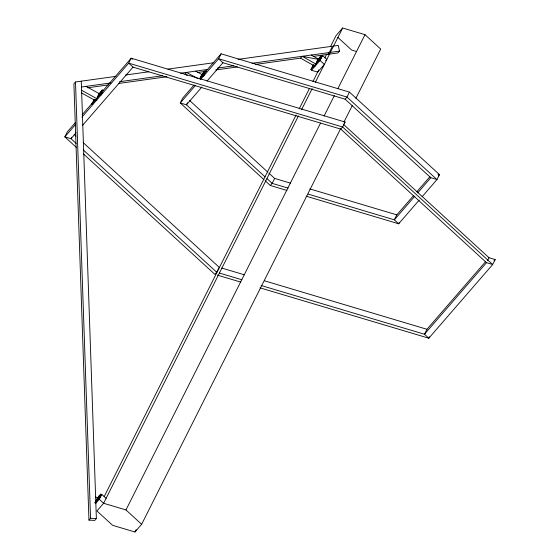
<?xml version="1.0" encoding="UTF-8"?>
<svg xmlns="http://www.w3.org/2000/svg" width="560" height="560" viewBox="0 0 560 560"><rect width="100%" height="100%" fill="white"/><g stroke="black" fill="none" stroke-linecap="round" stroke-linejoin="round"><path stroke-width="0.84" d="M71.715 137.277L71.001 138.691L76.16 143.416M92.771 104.608L91.896 104.125L94.388 99.169M93.492 102.284L94.738 99.806L93.142 101.647M132.426 59.339L131.194 58.205L128.702 63.154L133.035 67.123L340.788 129.115L342.629 126.987L345.121 122.038L131.194 58.205L103.243 90.447L102.368 89.964L99.176 93.646L96.684 98.595L81.585 90.244M98.287 96.754L100.772 91.805M91.896 104.125L99.883 94.913L102.368 89.964M103.243 90.447L100.758 95.396L99.883 94.913M187.523 102.697L186.452 104.818L265.062 176.862M199.675 78.841L201.852 74.508L205.044 70.826L205.919 71.309L221.095 53.809L349.447 92.106L439.481 174.622L436.989 179.571L422.121 196.728M200.956 77.616L203.448 72.667M199.892 78.848L202.559 75.775L205.044 70.826M205.919 71.309L203.434 76.258L202.559 75.775M221.095 53.809L218.603 58.758L200.578 79.548M311.801 69.972L310.926 69.489L313.411 64.54M312.522 67.648L313.768 65.17L312.165 67.011M101.766 494.368L99.288 499.296L95.816 503.307L94.955 502.803L97.433 497.875L100.625 494.193L101.766 494.368L106.099 498.337M325.724 60.739L326.837 59.451L322.546 55.496L322.273 55.811L321.398 55.328L318.206 59.01L315.714 63.959L316.589 64.442L302.176 56.308L300.58 58.149L255.577 64.407M96.551 500.962L99.029 496.034M317.31 62.118L319.802 57.169M94.955 502.803L98.147 499.121L100.625 494.193M310.926 69.489L318.906 60.277L321.398 55.328M101.5 494.676L99.015 499.625L98.147 499.121M322.273 55.811L319.781 60.76L318.906 60.277M320.054 60.445L324.345 64.407L317.674 72.1L311.528 70.287L320.054 60.445L322.546 55.496M83.503 153.965L214.879 274.372L216.727 272.244L219.212 267.295L83.167 142.604M104.139 496.671L296.086 115.031M299.222 108.787L309.428 88.494M312.963 81.466L318.738 69.979M324.793 57.946L326.725 54.11M330.582 46.438L335.986 35.7L342.657 28L365.001 34.671L380.681 49.035L355.908 98.28M327.698 54.376L329.294 52.535L332.465 46.221L238.049 59.36M298.438 115.913L103.621 503.265L96.95 510.965L112.623 525.329L134.974 532L141.645 524.3L340.578 128.765M301.581 109.669L312.179 88.599M315.315 82.355L342.657 28M268.842 173.096L274.645 178.409L272.153 183.358L270.312 185.486L265.167 180.775M141.645 524.3L125.972 509.936L320.579 122.997M324.114 115.962L334.341 95.641M337.876 88.606L365.001 34.671M349.447 92.106L346.962 97.055L345.114 99.183L222.936 62.727L218.603 58.758L346.962 97.055L436.989 179.571L430.815 177.73L345.114 99.183M134.974 532L136.15 529.655M344.12 121.73L352.373 105.315M413.357 195.797L396.823 214.865L394.338 219.814L398.664 223.79L419.258 200.032M399.378 222.376L398.664 223.79L306.152 196.182M485.583 261.66L426.965 329.287L424.48 334.236L428.806 338.205L492.681 264.516L495.173 259.56L488.999 257.719L343.273 124.166M429.52 336.791L428.806 338.205L260.008 287.84M487.578 260.547L488.999 257.719M94.437 100.079L94.01 101.122L94.857 99.876M313.537 65.296L313.026 66.472L313.796 65.387M115.92 76.356L75.495 81.977L73.899 83.825L88.956 520.107L94.766 520.415L96.362 518.574L81.27 81.179M97.93 96.124L101.129 92.435M75.299 122.689L67.319 131.894L64.827 136.85L76.419 147.469M82.145 114.793L92.981 102.291M75.663 124.348L64.827 136.85L71.001 138.691L76.125 132.783M81.935 117.11L128.702 63.154L342.629 126.987L492.681 264.516L486.507 262.668L340.788 129.115M82.383 125.559L133.035 67.123M200.606 76.986L203.798 73.297M194.005 85.057L182.77 98.021L180.278 102.97L263.879 179.592M195.447 85.47L180.278 102.97L186.452 104.818L201.845 87.059M206.976 81.144L222.936 62.727M316.96 61.488L320.152 57.799M333.291 46.109L338.226 45.423L339.535 51.107L337.932 52.948L313.145 56.399M344.197 123.102L345.121 122.038M96.194 500.339L99.386 496.657M88.956 520.107L90.552 518.266L75.495 81.977M416.773 191.849L429.884 176.722M414.855 196.14L394.338 219.814L308.14 194.096M417.704 192.857L430.815 177.73M438.34 175.938L439.481 174.622L437.934 174.16M486.507 262.668L424.48 334.236L261.121 285.495M494.032 260.876L495.173 259.56M125.447 75.026L148.834 71.778M167.888 69.125L213.794 62.734M81.473 87.017L110.964 82.915M119.553 81.718L162.519 75.74M180.565 73.227L207.837 69.433M217.357 68.11L233.8 65.821M251.979 63.287L329.294 52.535M330.148 52.416L339.535 51.107M87.885 87.745L108.507 84.875M118.818 83.44L166.943 76.741M197.589 72.478L206.241 71.274M215.761 69.951L237.398 66.941M90.552 518.266L96.362 518.574M302.176 56.308L318.234 59.332M356.622 51.548L351.659 50.064L337.862 37.422M274.645 178.409L290.542 183.155M309.792 188.895L396.823 214.865M288.057 188.104L272.153 183.358L267.001 178.633M270.312 185.486L286.979 190.463M221.725 268.044L244.342 274.792M264.453 280.791L426.965 329.287M219.24 272.993L241.857 279.748M217.385 275.121L240.786 282.1M125.972 509.936L103.621 503.265L99.288 499.296M314.118 65.8L314.993 66.29L300.58 58.149M195.72 71.12L201.852 74.508M197.862 78.631L186.585 72.387L184.989 74.235L187.243 75.481M86.044 86.38L99.176 93.646M95.886 99.519L96.761 100.002M81.501 92.918L95.088 100.436M95.606 496.86L97.433 497.875M311.311 55.034L318.213 58.996M189.588 100.457L267.554 171.913M74.137 134.33L76.069 136.101M83.251 149.919L216.727 272.244M317.828 60.865L319.291 58.331L317.828 60.865M98.805 95.48L100.268 92.974L98.805 95.48M97.104 499.597L98.525 497.182L97.104 499.597M201.516 76.237L202.937 73.822L201.516 76.237"/></g></svg>
